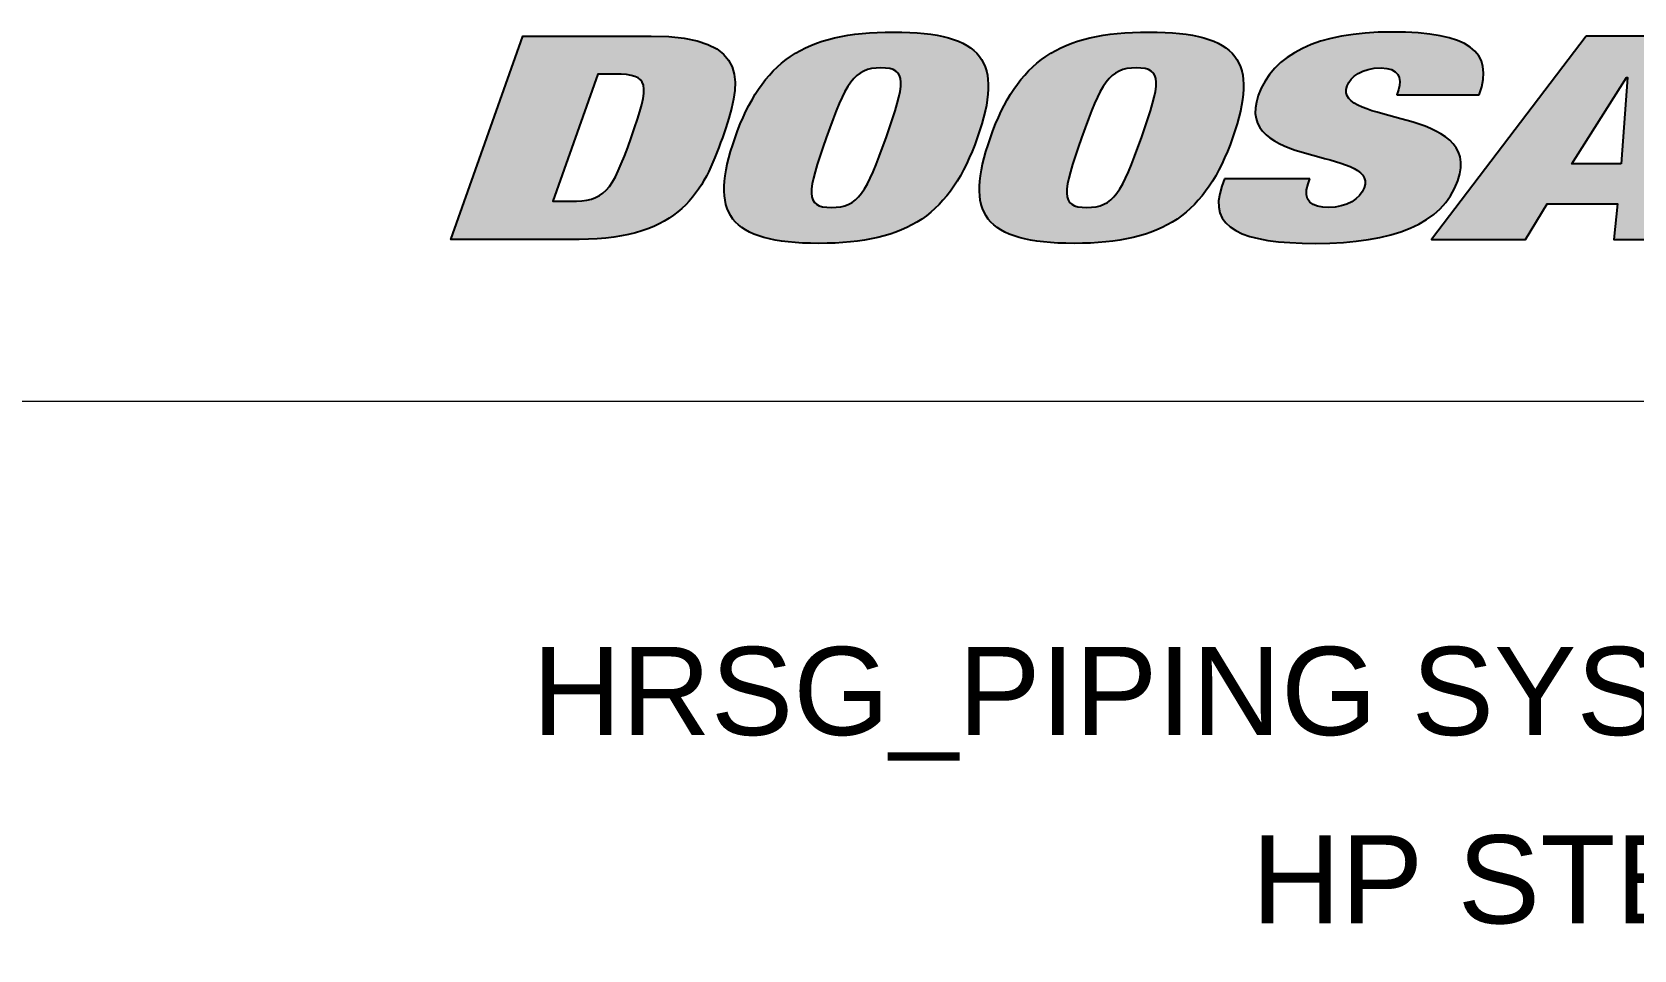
# Model space of a CAD drawing. Header units: inches. Extents: x 947 to 1788, y 0 to 594.
# Drawn here: x 1634.84 to 1680.24, y 52.47 to 78.49 of the extents above; entities that cross this region are included whole.
import ezdxf

# ---------------------------------------------------------------- set-up
doc = ezdxf.new("R2010")
doc.units = ezdxf.units.IN
doc.header["$MEASUREMENT"] = 0
for name, color, linetype in [('BG 0 -1', 7, 'Continuous'), ('BG _U+B808_U+C774_U+C5B4 1', 7, 'Continuous'), ('FRAME', 7, 'Continuous')]:
    doc.layers.add(name, color=color, linetype=linetype)
doc.styles.add('Arial', font='arial.ttf')

msp = doc.modelspace()

# ---------------------------------------------------------------- hatches: boundary and pattern name
at = {"layer": 'BG 0 -1', "linetype": 'ByBlock', "true_color": 0x005bac}
h = msp.add_hatch(color=154, dxfattribs=at)
edge = h.paths.add_edge_path()
edge.add_spline(control_points=[(1652.381, 78.38), (1652.381, 78.38), (1648.748, 78.38), (1648.748, 78.38), (1648.748, 78.38), (1646.706, 72.615), (1646.706, 72.615), (1646.706, 72.615), (1650.339, 72.615), (1650.339, 72.615), (1653.232, 72.615), (1653.866, 73.988), (1654.401, 75.498), (1654.936, 77.008), (1655.274, 78.38), (1652.381, 78.38)], knot_values=[0, 0, 0, 0, 1, 1, 1, 2, 2, 2, 3, 3, 3, 4, 4, 4, 5, 5, 5, 5], degree=3, periodic=0)
edge = h.paths.add_edge_path(flags=0)
edge.add_spline(control_points=[(1651.818, 75.498), (1651.266, 73.939), (1651.059, 73.697), (1650.09, 73.697), (1650.09, 73.697), (1649.592, 73.697), (1649.592, 73.697), (1649.592, 73.697), (1650.867, 77.298), (1650.867, 77.298), (1650.867, 77.298), (1651.365, 77.298), (1651.365, 77.298), (1652.334, 77.298), (1652.369, 77.056), (1651.818, 75.498)], knot_values=[0, 0, 0, 0, 1, 1, 1, 2, 2, 2, 3, 3, 3, 4, 4, 4, 5, 5, 5, 5], degree=3, periodic=0)
h = msp.add_hatch(color=154, dxfattribs=at)
edge = h.paths.add_edge_path()
edge.add_spline(control_points=[(1659.254, 78.493), (1656.697, 78.493), (1655.525, 77.653), (1654.761, 75.498), (1653.998, 73.342), (1654.575, 72.502), (1657.132, 72.502), (1659.689, 72.502), (1660.861, 73.342), (1661.624, 75.498), (1662.388, 77.653), (1661.81, 78.493), (1659.254, 78.493)], knot_values=[0, 0, 0, 0, 1, 1, 1, 2, 2, 2, 3, 3, 3, 4, 4, 4, 4], degree=3, periodic=0)
edge = h.paths.add_edge_path(flags=0)
edge.add_spline(control_points=[(1659.04, 75.498), (1658.489, 73.939), (1658.259, 73.52), (1657.492, 73.52), (1656.725, 73.52), (1656.793, 73.939), (1657.345, 75.498), (1657.897, 77.056), (1658.126, 77.476), (1658.893, 77.476), (1659.661, 77.476), (1659.592, 77.056), (1659.04, 75.498)], knot_values=[0, 0, 0, 0, 1, 1, 1, 2, 2, 2, 3, 3, 3, 4, 4, 4, 4], degree=3, periodic=0)
h = msp.add_hatch(color=154, dxfattribs=at)
edge = h.paths.add_edge_path()
edge.add_spline(control_points=[(1666.489, 78.493), (1663.933, 78.493), (1662.761, 77.653), (1661.997, 75.498), (1661.234, 73.342), (1661.811, 72.502), (1664.368, 72.502), (1666.924, 72.502), (1668.096, 73.342), (1668.86, 75.498), (1669.623, 77.653), (1669.046, 78.493), (1666.489, 78.493)], knot_values=[0, 0, 0, 0, 1, 1, 1, 2, 2, 2, 3, 3, 3, 4, 4, 4, 4], degree=3, periodic=0)
edge = h.paths.add_edge_path(flags=0)
edge.add_spline(control_points=[(1666.276, 75.498), (1665.724, 73.939), (1665.495, 73.52), (1664.728, 73.52), (1663.961, 73.52), (1664.029, 73.939), (1664.581, 75.498), (1665.133, 77.056), (1665.363, 77.476), (1666.129, 77.476), (1666.896, 77.476), (1666.828, 77.056), (1666.276, 75.498)], knot_values=[0, 0, 0, 0, 1, 1, 1, 2, 2, 2, 3, 3, 3, 4, 4, 4, 4], degree=3, periodic=0)
h = msp.add_hatch(color=154, dxfattribs=at)
edge = h.paths.add_edge_path()
edge.add_spline(control_points=[(1675.245, 74.279), (1675.991, 76.386), (1671.703, 75.829), (1672.106, 76.967), (1672.198, 77.226), (1672.529, 77.476), (1673.067, 77.476), (1673.551, 77.476), (1673.68, 77.193), (1673.56, 76.854), (1673.56, 76.854), (1673.511, 76.717), (1673.511, 76.717), (1673.511, 76.717), (1675.853, 76.717), (1675.853, 76.717), (1676.29, 77.952), (1675.553, 78.493), (1673.373, 78.493), (1671.261, 78.493), (1669.998, 77.855), (1669.587, 76.693), (1668.864, 74.65), (1672.993, 75.215), (1672.59, 74.077), (1672.478, 73.762), (1672.096, 73.52), (1671.585, 73.52), (1671.1, 73.52), (1670.827, 73.697), (1671.002, 74.19), (1671.002, 74.19), (1671.05, 74.327), (1671.05, 74.327), (1671.05, 74.327), (1668.628, 74.327), (1668.628, 74.327), (1668.628, 74.327), (1668.557, 74.125), (1668.557, 74.125), (1668.133, 72.93), (1669.139, 72.502), (1671.211, 72.502), (1673.418, 72.502), (1674.81, 73.051), (1675.245, 74.279)], knot_values=[0, 0, 0, 0, 1, 1, 1, 2, 2, 2, 3, 3, 3, 4, 4, 4, 5, 5, 5, 6, 6, 6, 7, 7, 7, 8, 8, 8, 9, 9, 9, 10, 10, 10, 11, 11, 11, 12, 12, 12, 13, 13, 13, 14, 14, 14, 15, 15, 15, 15], degree=3, periodic=0)
h = msp.add_hatch(color=154, dxfattribs=at)
h.paths.add_polyline_path([(1678.883, 78.38), (1674.5, 72.615), (1677.164, 72.615), (1677.777, 73.625), (1679.769, 73.625), (1679.667, 72.615), (1682.331, 72.615), (1682.031, 78.38)])
h.paths.add_polyline_path([(1679.873, 74.755), (1678.474, 74.755), (1680.026, 77.201), (1680.053, 77.201)], flags=0)

# ---------------------------------------------------------------- linework, layer by layer
at = {"layer": 'BG 0 -1', "color": 7, "linetype": 'Continuous', "lineweight": 9}
msp.add_line((1613.543, 68.031), (1762.81, 68.031), dxfattribs=at)
at = {"layer": 'BG 0 -1', "color": 7, "linetype": 'Continuous', "lineweight": 0}
for points in [[(1678.883, 78.38), (1674.5, 72.615), (1677.164, 72.615), (1677.777, 73.625), (1679.769, 73.625), (1679.667, 72.615), (1682.331, 72.615), (1682.031, 78.38)], [(1679.873, 74.755), (1678.474, 74.755), (1680.026, 77.201), (1680.053, 77.201)]]:
    msp.add_lwpolyline(points, close=True, dxfattribs=at)
for points, knots in [([(1652.381, 78.38), (1652.381, 78.38), (1648.748, 78.38), (1648.748, 78.38), (1648.748, 78.38), (1646.706, 72.615), (1646.706, 72.615), (1646.706, 72.615), (1650.339, 72.615), (1650.339, 72.615), (1653.232, 72.615), (1653.866, 73.988), (1654.401, 75.498), (1654.936, 77.008), (1655.274, 78.38), (1652.381, 78.38)], [0, 0, 0, 0, 1, 1, 1, 2, 2, 2, 3, 3, 3, 4, 4, 4, 5, 5, 5, 5]), ([(1659.254, 78.493), (1656.697, 78.493), (1655.525, 77.653), (1654.761, 75.498), (1653.998, 73.342), (1654.575, 72.502), (1657.132, 72.502), (1659.689, 72.502), (1660.861, 73.342), (1661.624, 75.498), (1662.388, 77.653), (1661.81, 78.493), (1659.254, 78.493)], [0, 0, 0, 0, 1, 1, 1, 2, 2, 2, 3, 3, 3, 4, 4, 4, 4]), ([(1666.489, 78.493), (1663.933, 78.493), (1662.761, 77.653), (1661.997, 75.498), (1661.234, 73.342), (1661.811, 72.502), (1664.368, 72.502), (1666.924, 72.502), (1668.096, 73.342), (1668.86, 75.498), (1669.623, 77.653), (1669.046, 78.493), (1666.489, 78.493)], [0, 0, 0, 0, 1, 1, 1, 2, 2, 2, 3, 3, 3, 4, 4, 4, 4]), ([(1675.245, 74.279), (1675.991, 76.386), (1671.703, 75.829), (1672.106, 76.967), (1672.198, 77.226), (1672.529, 77.476), (1673.067, 77.476), (1673.551, 77.476), (1673.68, 77.193), (1673.56, 76.854), (1673.56, 76.854), (1673.511, 76.717), (1673.511, 76.717), (1673.511, 76.717), (1675.853, 76.717), (1675.853, 76.717), (1676.29, 77.952), (1675.553, 78.493), (1673.373, 78.493), (1671.261, 78.493), (1669.998, 77.855), (1669.587, 76.693), (1668.864, 74.65), (1672.993, 75.215), (1672.59, 74.077), (1672.478, 73.762), (1672.096, 73.52), (1671.585, 73.52), (1671.1, 73.52), (1670.827, 73.697), (1671.002, 74.19), (1671.002, 74.19), (1671.05, 74.327), (1671.05, 74.327), (1671.05, 74.327), (1668.628, 74.327), (1668.628, 74.327), (1668.628, 74.327), (1668.557, 74.125), (1668.557, 74.125), (1668.133, 72.93), (1669.139, 72.502), (1671.211, 72.502), (1673.418, 72.502), (1674.81, 73.051), (1675.245, 74.279)], [0, 0, 0, 0, 1, 1, 1, 2, 2, 2, 3, 3, 3, 4, 4, 4, 5, 5, 5, 6, 6, 6, 7, 7, 7, 8, 8, 8, 9, 9, 9, 10, 10, 10, 11, 11, 11, 12, 12, 12, 13, 13, 13, 14, 14, 14, 15, 15, 15, 15]), ([(1651.818, 75.498), (1651.266, 73.939), (1651.059, 73.697), (1650.09, 73.697), (1650.09, 73.697), (1649.592, 73.697), (1649.592, 73.697), (1649.592, 73.697), (1650.867, 77.298), (1650.867, 77.298), (1650.867, 77.298), (1651.365, 77.298), (1651.365, 77.298), (1652.334, 77.298), (1652.369, 77.056), (1651.818, 75.498)], [0, 0, 0, 0, 1, 1, 1, 2, 2, 2, 3, 3, 3, 4, 4, 4, 5, 5, 5, 5]), ([(1659.04, 75.498), (1658.489, 73.939), (1658.259, 73.52), (1657.492, 73.52), (1656.725, 73.52), (1656.793, 73.939), (1657.345, 75.498), (1657.897, 77.056), (1658.126, 77.476), (1658.893, 77.476), (1659.661, 77.476), (1659.592, 77.056), (1659.04, 75.498)], [0, 0, 0, 0, 1, 1, 1, 2, 2, 2, 3, 3, 3, 4, 4, 4, 4]), ([(1666.276, 75.498), (1665.724, 73.939), (1665.495, 73.52), (1664.728, 73.52), (1663.961, 73.52), (1664.029, 73.939), (1664.581, 75.498), (1665.133, 77.056), (1665.363, 77.476), (1666.129, 77.476), (1666.896, 77.476), (1666.828, 77.056), (1666.276, 75.498)], [0, 0, 0, 0, 1, 1, 1, 2, 2, 2, 3, 3, 3, 4, 4, 4, 4])]:
    msp.add_open_spline(points, degree=3, knots=knots, dxfattribs=at)
at = {"layer": 'BG _U+B808_U+C774_U+C5B4 1', "color": 7, "linetype": 'Continuous', "lineweight": 25}
for p, q in [((1673.56, 76.854), (1673.511, 76.717)), ((1673.511, 76.717), (1675.853, 76.717)), ((1668.628, 74.327), (1668.557, 74.125)), ((1671.05, 74.327), (1668.628, 74.327)), ((1671.002, 74.19), (1671.05, 74.327))]:
    msp.add_line(p, q, dxfattribs=at)
for points in [[(1678.883, 78.38), (1674.5, 72.615), (1677.164, 72.615), (1677.777, 73.625), (1679.769, 73.625), (1679.667, 72.615), (1682.331, 72.615), (1682.031, 78.38)], [(1679.873, 74.755), (1678.474, 74.755), (1680.026, 77.201), (1680.053, 77.201)]]:
    msp.add_lwpolyline(points, close=True, dxfattribs=at)
for points, knots in [([(1652.381, 78.38), (1652.381, 78.38), (1648.748, 78.38), (1648.748, 78.38), (1648.748, 78.38), (1646.706, 72.615), (1646.706, 72.615), (1646.706, 72.615), (1650.339, 72.615), (1650.339, 72.615), (1653.232, 72.615), (1653.866, 73.988), (1654.401, 75.498), (1654.936, 77.008), (1655.274, 78.38), (1652.381, 78.38)], [0, 0, 0, 0, 1, 1, 1, 2, 2, 2, 3, 3, 3, 4, 4, 4, 5, 5, 5, 5]), ([(1659.254, 78.493), (1656.697, 78.493), (1655.525, 77.653), (1654.761, 75.498), (1653.998, 73.342), (1654.575, 72.502), (1657.132, 72.502), (1659.689, 72.502), (1660.861, 73.342), (1661.624, 75.498), (1662.388, 77.653), (1661.81, 78.493), (1659.254, 78.493)], [0, 0, 0, 0, 1, 1, 1, 2, 2, 2, 3, 3, 3, 4, 4, 4, 4]), ([(1666.489, 78.493), (1663.933, 78.493), (1662.761, 77.653), (1661.997, 75.498), (1661.234, 73.342), (1661.811, 72.502), (1664.368, 72.502), (1666.924, 72.502), (1668.096, 73.342), (1668.86, 75.498), (1669.623, 77.653), (1669.046, 78.493), (1666.489, 78.493)], [0, 0, 0, 0, 1, 1, 1, 2, 2, 2, 3, 3, 3, 4, 4, 4, 4]), ([(1675.853, 76.717), (1676.29, 77.952), (1675.553, 78.493), (1673.373, 78.493), (1671.261, 78.493), (1669.998, 77.855), (1669.587, 76.693)], [5, 5, 5, 5, 6, 6, 6, 7, 7, 7, 7]), ([(1651.818, 75.498), (1651.266, 73.939), (1651.059, 73.697), (1650.09, 73.697), (1650.09, 73.697), (1649.592, 73.697), (1649.592, 73.697), (1649.592, 73.697), (1650.867, 77.298), (1650.867, 77.298), (1650.867, 77.298), (1651.365, 77.298), (1651.365, 77.298), (1652.334, 77.298), (1652.369, 77.056), (1651.818, 75.498)], [0, 0, 0, 0, 1, 1, 1, 2, 2, 2, 3, 3, 3, 4, 4, 4, 5, 5, 5, 5]), ([(1659.04, 75.498), (1658.489, 73.939), (1658.259, 73.52), (1657.492, 73.52), (1656.725, 73.52), (1656.793, 73.939), (1657.345, 75.498), (1657.897, 77.056), (1658.126, 77.476), (1658.893, 77.476), (1659.661, 77.476), (1659.592, 77.056), (1659.04, 75.498)], [0, 0, 0, 0, 1, 1, 1, 2, 2, 2, 3, 3, 3, 4, 4, 4, 4]), ([(1666.276, 75.498), (1665.724, 73.939), (1665.495, 73.52), (1664.728, 73.52), (1663.961, 73.52), (1664.029, 73.939), (1664.581, 75.498), (1665.133, 77.056), (1665.363, 77.476), (1666.129, 77.476), (1666.896, 77.476), (1666.828, 77.056), (1666.276, 75.498)], [0, 0, 0, 0, 1, 1, 1, 2, 2, 2, 3, 3, 3, 4, 4, 4, 4]), ([(1672.106, 76.967), (1672.198, 77.226), (1672.529, 77.476), (1673.067, 77.476), (1673.551, 77.476), (1673.68, 77.193), (1673.56, 76.854)], [1, 1, 1, 1, 2, 2, 2, 3, 3, 3, 3]), ([(1668.557, 74.125), (1668.133, 72.93), (1669.139, 72.502), (1671.211, 72.502), (1673.418, 72.502), (1674.81, 73.051), (1675.245, 74.279)], [13, 13, 13, 13, 14, 14, 14, 15, 15, 15, 15]), ([(1672.59, 74.077), (1672.478, 73.762), (1672.096, 73.52), (1671.585, 73.52), (1671.1, 73.52), (1670.827, 73.697), (1671.002, 74.19)], [8, 8, 8, 8, 9, 9, 9, 10, 10, 10, 10])]:
    msp.add_open_spline(points, degree=3, knots=knots, dxfattribs=at)
for points in [[(1675.245, 74.279), (1675.991, 76.386), (1671.703, 75.829), (1672.106, 76.967)], [(1669.587, 76.693), (1668.864, 74.65), (1672.993, 75.215), (1672.59, 74.077)]]:
    msp.add_open_spline(points, degree=3, dxfattribs=at)

# ---------------------------------------------------------------- texts
at = {"layer": 'FRAME', "color": 2, "style": 'Arial', "width": 1.003287}
for s, p in [('HRSG_PIPING SYSTEM ISOMETRIC DRAWING FOR ', (1649.012, 58.562)), (' HP STEAM_LEFT SIDE (LB) ', (1668.425, 53.223))]:
    msp.add_text(s, height=2.5, dxfattribs=at).set_placement(p)

doc.saveas('drawing.dxf')
